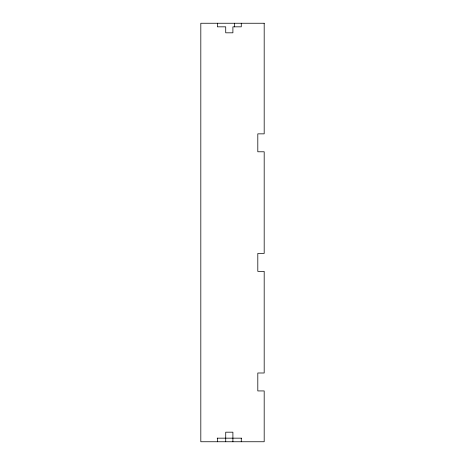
<?xml version="1.0" encoding="UTF-8"?>
<svg xmlns="http://www.w3.org/2000/svg" width="465" height="465" viewBox="0 0 465 465"><rect width="100%" height="100%" fill="white"/><g stroke="black" fill="none" stroke-linecap="round" stroke-linejoin="round"><path stroke-width="0.7" d="M217.184 438.164L241.434 438.164M241.271 23.25L241.271 26.836L232.901 26.836L232.901 32.817L225.723 32.817L225.723 26.836L217.353 26.836L217.353 23.25M241.271 438.164L241.271 441.75M234.337 23.25L234.337 26.865M232.901 441.75L232.901 432.183L225.723 432.183L225.723 441.75M217.353 438.164L217.353 441.75M264.184 23.25L200.816 23.25L200.816 441.75L264.184 441.75L264.184 390.931L257.808 390.931L257.808 372.994L264.184 372.994L264.184 271.362L257.808 271.362L257.808 253.425L264.184 253.425L264.184 151.788L257.808 151.788L257.808 133.856L264.184 133.856L264.184 23.25"/></g></svg>
